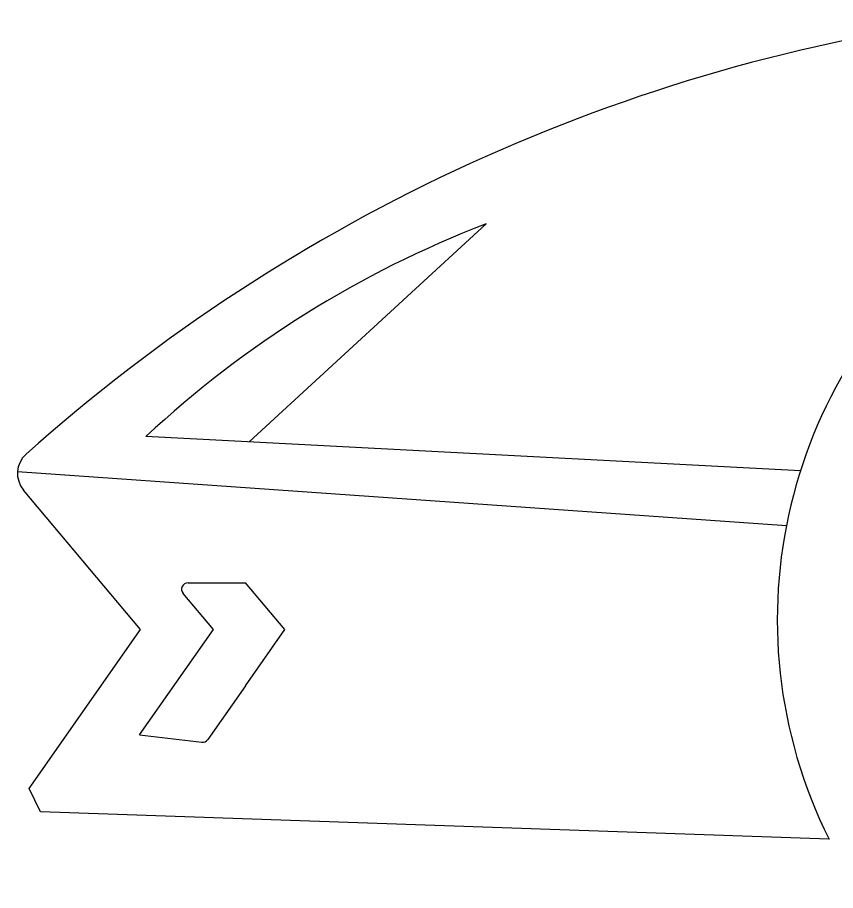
# Model space of a CAD drawing. Header units: millimetres. Extents: x 1139 to 36559, y 1596 to 14019.
# Drawn here: x 4774 to 6267, y 11599 to 13193 of the extents above; entities that cross this region are included whole.
import ezdxf

# ---------------------------------------------------------------- set-up
doc = ezdxf.new("R2010")
doc.units = ezdxf.units.MM

msp = doc.modelspace()

# ---------------------------------------------------------------- linework, layer by layer
at = {"color": 51, "true_color": 0xf7f281}
for p, q in [((5196.733, 12418.114), (5629.007, 12815.892)), ((6203.056, 12365.375), (5008.238, 12427.992)), ((5084.924, 12160.553), (5190.082, 12160.553)), ((5261.652, 12075.259), (5190.082, 12160.553)), ((5131.175, 12075.259), (5075.879, 12141.157)), ((4996.555, 11883.002), (5131.175, 12075.259)), ((5189.758, 11972.583), (5261.652, 12075.259)), ((5189.758, 11972.583), (5121.047, 11874.453)), ((4996.555, 11883.002), (5109.98, 11869.501))]:
    msp.add_line(p, q, dxfattribs=at)
at = {"color": 1}
for p, q in [((4773.702, 12363.601), (6177.477, 12265.44)), ((4998.282, 12075.259), (4784.631, 12329.878)), ((4795.125, 11785.121), (4998.282, 12075.259)), ((4815.828, 11742.675), (4795.125, 11785.121)), ((6255.332, 11692.407), (4815.828, 11742.675))]:
    msp.add_line(p, q, dxfattribs=at)
for centre, radius, start, end in [((6946.47, 9984.696), 3234.955, 97.366948, 131.822601), ((7058.093, 12093.279), 897.287, 326.548856, 206.536022), ((4820.807, 12360.234), 47.226, 131.822601, 220)]:
    msp.add_arc(centre, radius, start, end, dxfattribs=at)
at = {"color": 51, "true_color": 0xf7f281}
for centre, radius, start, end in [((6319.81, 11019.708), 1924.444, 111.036475, 132.963525), ((5084.924, 12148.746), 11.806, 90, 220), ((5111.376, 11881.225), 11.806, 263.212213, 325), ((5111.376, 11881.225), 11.806, 263.212213, 325)]:
    msp.add_arc(centre, radius, start, end, dxfattribs=at)

doc.saveas('drawing.dxf')
